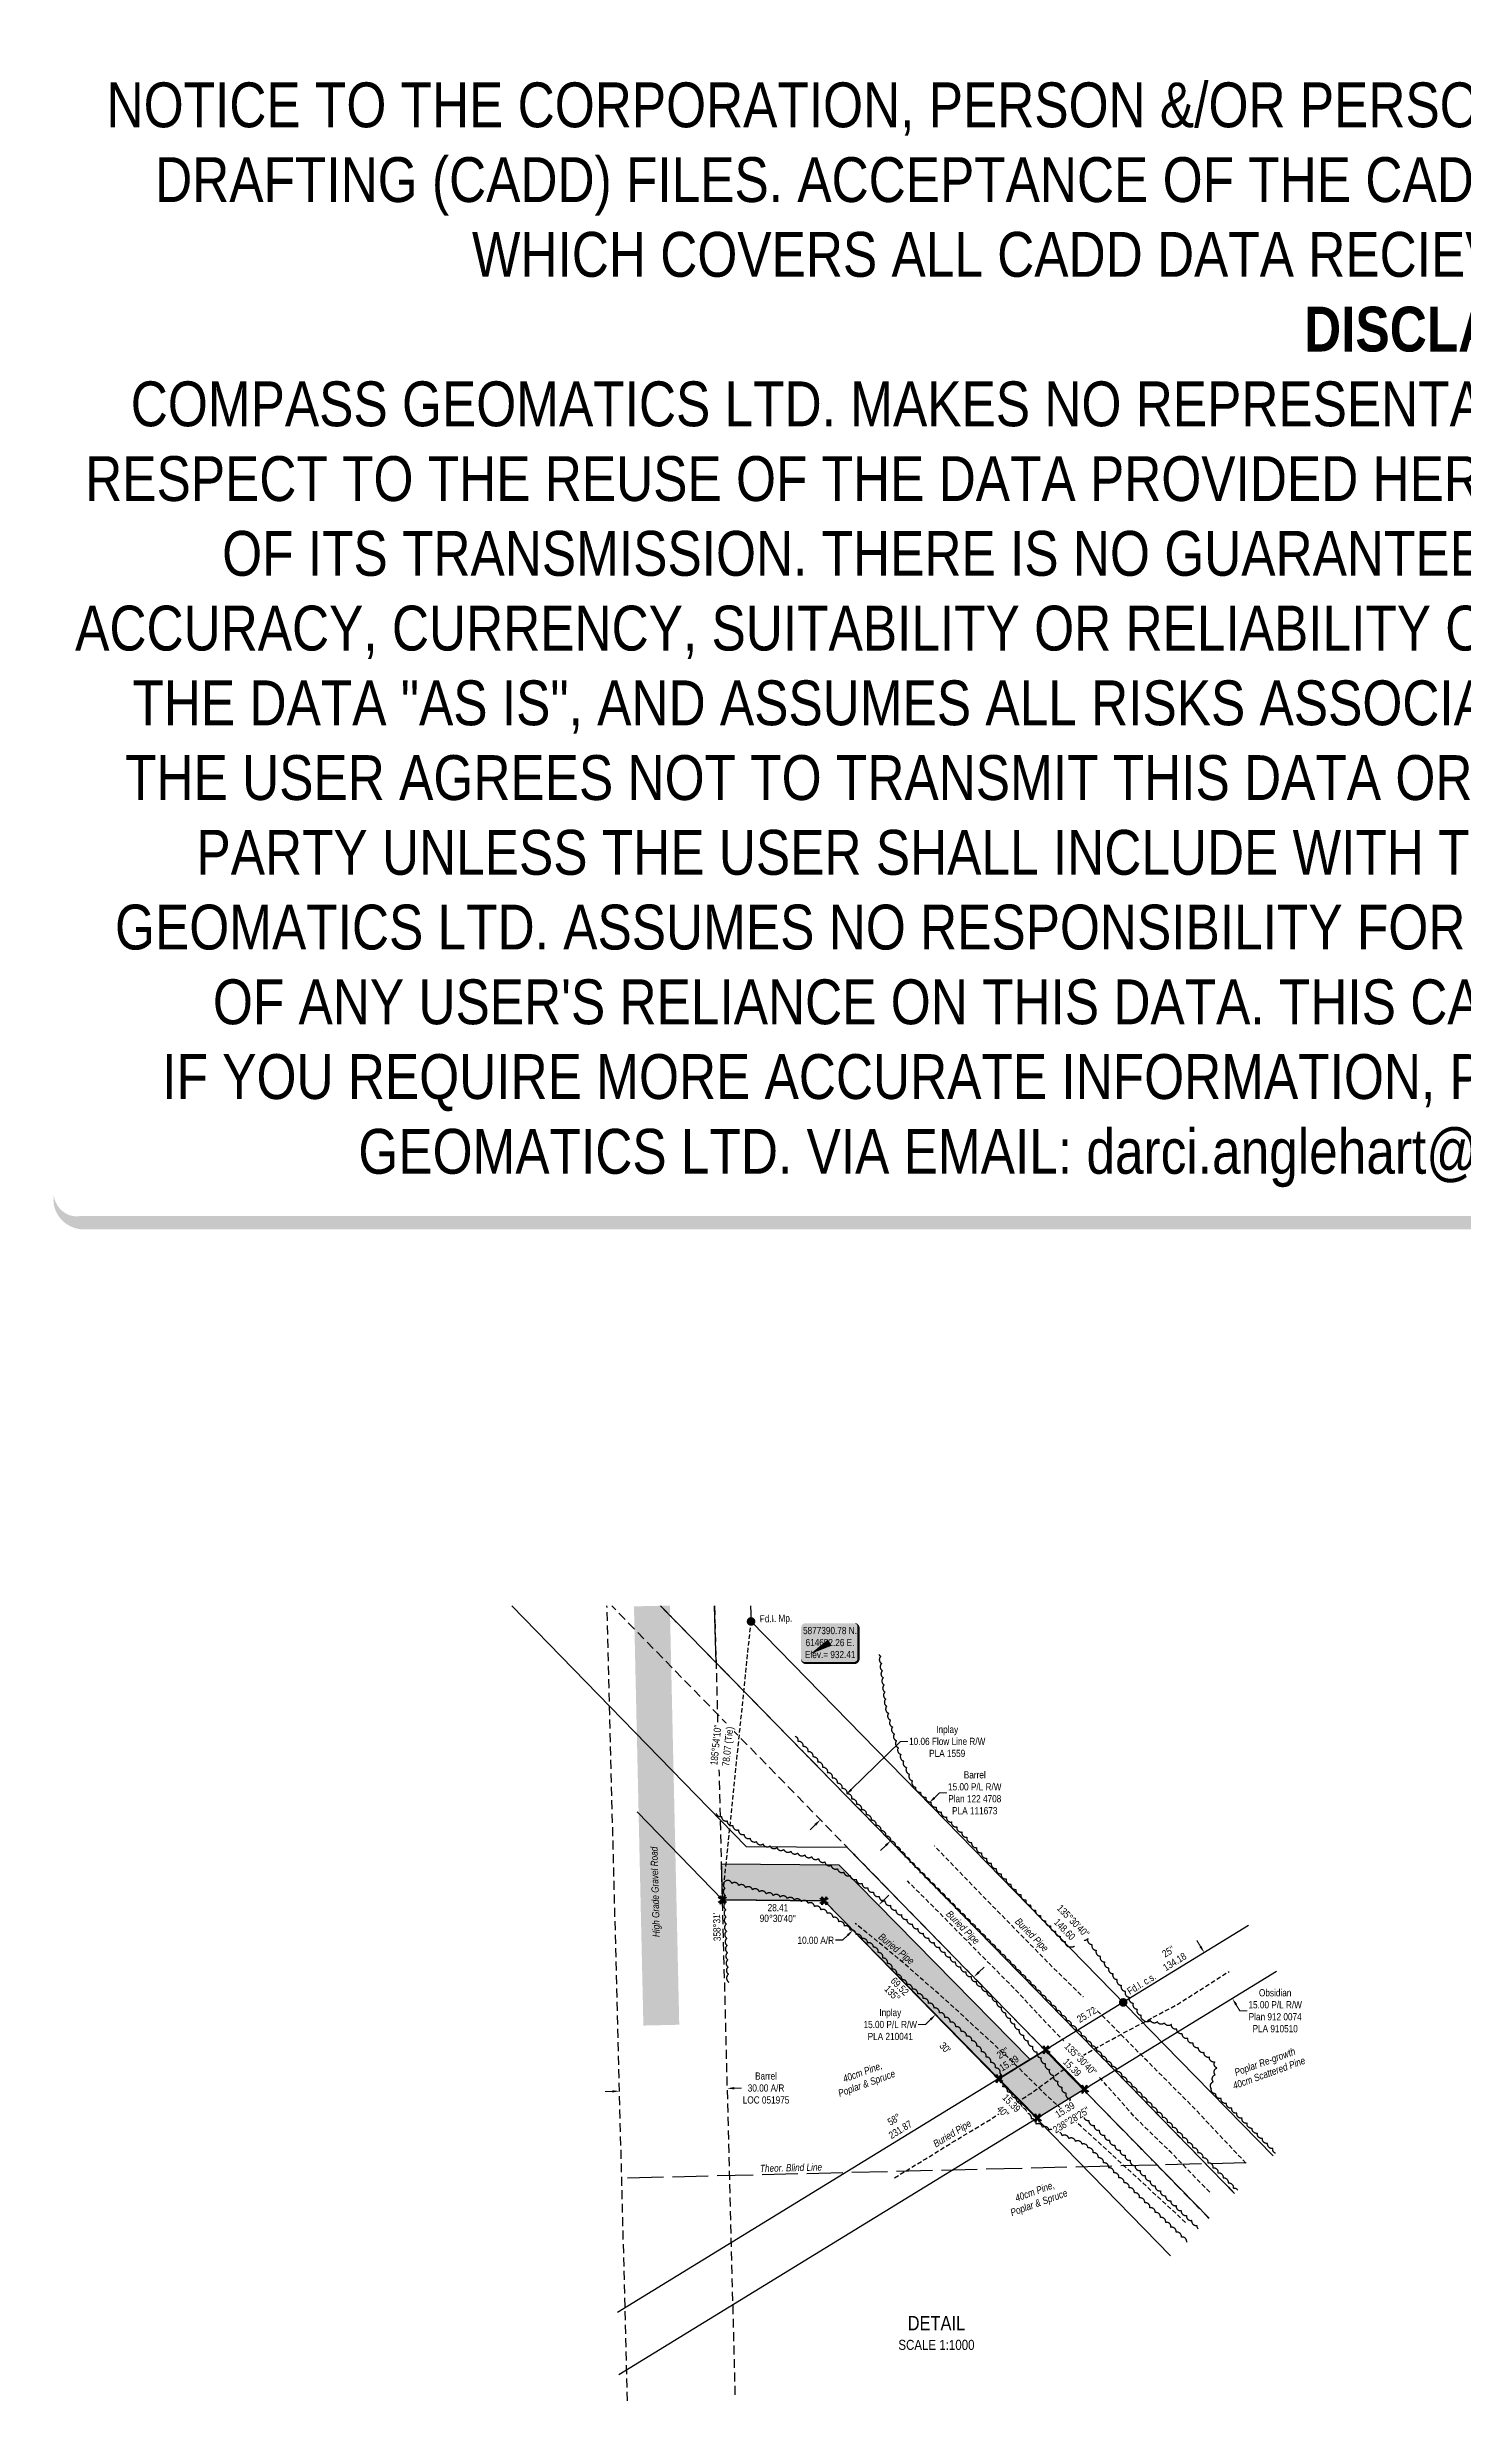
# Model space of a CAD drawing. Extents: x 611907 to 615855, y 5876327 to 5880015.
# Drawn here: x 611907 to 613881, y 5876734 to 5880015 of the extents above; entities that cross this region are included whole.
import ezdxf
from ezdxf.enums import TextEntityAlignment as Align

# ---------------------------------------------------------------- set-up
doc = ezdxf.new("R2010")
doc.units = 0
doc.header["$LTSCALE"] = 5
doc.header["$PDSIZE"] = 0.5
for name, pattern in [('0', [1, 1, 0]), ('foc-ACCESSROAD', [3.75, 2.5, -1.25]), ('foc-FLOWLINE', [3.75, 2.5, -1.25]), ('foc-TIELINE', [1.875, 1.25, -0.625]), ('foc-UNSURVEYED', [12.5, 10, -2.5]), ('UG_PIPE', [1.875, 1.25, -0.625])]:
    doc.linetypes.add(name, pattern=pattern)
doc.layers.get('Defpoints').update_dxf_attribs({"color": 9})
for name, color, linetype in [('AS-PIPE-UG', 44, 'UG_PIPE'), ('AS-PIPE-UG-T', 44, 'Continuous'), ('AS-ROADS', 254, 'Continuous'), ('C-AR', 13, 'foc-ACCESSROAD'), ('C-FLOWLINE', 13, 'foc-FLOWLINE'), ('C-RW', 13, 'Continuous'), ('DETAIL-T', 7, 'Continuous'), ('F-AR', 190, 'foc-ACCESSROAD'), ('F-RW', 190, 'Continuous'), ('L-BD', 7, 'Continuous'), ('L-MON', 1, 'Continuous'), ('L-ROAD-T', 7, 'Continuous'), ('L-TIE', 7, 'foc-TIELINE'), ('L-TIE-T', 7, 'Continuous'), ('L-USEC', 7, 'foc-UNSURVEYED'), ('P-PROPOSED', 10, 'Continuous'), ('P-PROPOSED-H', 21, 'Continuous'), ('P-TXT', 4, 'Continuous'), ('T-BUSH', 110, '0'), ('T-BUSH-T', 110, 'Continuous')]:
    doc.layers.add(name, color=color, linetype=linetype)
for name, color, linetype, lineweight in [('C-FLOWLINE-T', 13, 'Continuous', 9), ('C-RW-T', 13, 'Continuous', 9), ('F-AR-T', 190, 'Continuous', 9), ('F-RW-T', 190, 'Continuous', 9), ('T-TEXT', 48, 'Continuous', 18)]:
    doc.layers.add(name, color=color, linetype=linetype, lineweight=lineweight)
doc.layers.add('DISCLAIMER', color=7, linetype='Continuous', plot=False)
doc.styles.add('80', font='ARIALN.TTF', dxfattribs={"height": 10})
doc.styles.add('80CG', font='ARIALN.TTF', dxfattribs={"height": 10})
doc.styles.add('80L', font='ARIALN.TTF', dxfattribs={"height": 10})
doc.styles.add('80LS', font='ARIALNI.TTF', dxfattribs={"height": 10})
doc.dimstyles.new('Compass 5 000', dxfattribs={"dimscale": 5, "dimtxt": 9, "dimasz": 2, "dimexe": 0.2, "dimexo": 0.0625, "dimgap": 0.5, "dimtad": 0, "dimtih": 1, "dimtoh": 1, "dimzin": 0, "dimdsep": 46, "dimtxsty": '80CG', "dimcen": 0.1, "dimse1": 1, "dimse2": 1, "dimclrd": 256, "dimclrt": 256, "dimaunit": 1, "dimadec": 4, "dimazin": 0, "dimtfac": 0.06, "dimtofl": 0, "dimtmove": 0, "dimatfit": 1, "dimfxl": 0.2, "dimtolj": 1, "dimtzin": 0, "dimlwd": -1, "dimarcsym": 0})

# ---------------------------------------------------------------- blocks, each defined once
blk = doc.blocks.new('TEMP')
h = blk.add_hatch(color=255)
h.dxf.hatch_style = 1
h.paths.add_polyline_path([(0, 0.25), (-0.67, 1.15), (-0.67, 0.67), (-1.15, 0.67), (-0.25, 0), (-1.15, -0.67), (-0.67, -0.67), (-0.67, -1.15), (0, -0.25), (0.67, -1.15), (0.67, -0.67), (1.15, -0.67), (0.25, 0), (1.15, 0.67), (0.67, 0.67), (0.67, 1.15)])
h.paths.add_polyline_path([(0.57, 0.85), (0.57, 0.57), (0.85, 0.57), (0.08, 0), (0.85, -0.57), (0.57, -0.57), (0.57, -0.85), (0, -0.08), (-0.57, -0.85), (-0.57, -0.57), (-0.85, -0.57), (-0.08, 0), (-0.85, 0.57), (-0.57, 0.57), (-0.57, 0.85), (0, 0.08)], flags=16)
h = blk.add_hatch(color=1)
h.dxf.hatch_style = 1
h.paths.add_polyline_path([(0, 0.08), (-0.57, 0.85), (-0.57, 0.57), (-0.85, 0.57), (-0.08, 0), (-0.85, -0.57), (-0.57, -0.57), (-0.57, -0.85), (0, -0.08), (0.57, -0.85), (0.57, -0.57), (0.85, -0.57), (0.08, 0), (0.85, 0.57), (0.57, 0.57), (0.57, 0.85)])
at = {"color": 1}
for p, q in [((-0.08, 0), (0.08, 0)), ((0, 0.08), (0, -0.08))]:
    blk.add_line(p, q, dxfattribs=at)
at = {"color": 255, "flags": 128}
blk.add_lwpolyline([(-0.25, 0), (-1.15, 0.67), (-0.67, 0.67), (-0.67, 1.15), (0, 0.25), (0.67, 1.15), (0.67, 0.67), (1.15, 0.67), (0.25, 0), (1.15, -0.67), (0.67, -0.67), (0.67, -1.15), (0, -0.25), (-0.67, -1.15), (-0.67, -0.67), (-1.15, -0.67)], close=True, dxfattribs=at)
at = {"color": 1, "flags": 128}
blk.add_lwpolyline([(-0.08, 0), (-0.85, 0.57), (-0.57, 0.57), (-0.57, 0.85), (0, 0.08), (0.57, 0.85), (0.57, 0.57), (0.85, 0.57), (0.08, 0), (0.85, -0.57), (0.57, -0.57), (0.57, -0.85), (0, -0.08), (-0.57, -0.85), (-0.57, -0.57), (-0.85, -0.57)], close=True, dxfattribs=at)
blk = doc.blocks.new('*D439')
at = {"layer": 'C-FLOWLINE-T', "transparency": 16777216}
for p, q in [((613027.3, 5877586.4), (613096, 5877653.6)), ((613096, 5877653.6), (613106, 5877653.6)), ((612977.2, 5877537.5), (612970.1, 5877530.5))]:
    blk.add_line(p, q, dxfattribs=at)
for points in [[(613026.1, 5877587.6), (613028.5, 5877585.2), (613020.1, 5877579.4)], [(612976.1, 5877538.7), (612978.4, 5877536.3), (612984.4, 5877544.5)]]:
    blk.add_solid(points, dxfattribs=at)
at = {"layer": 'Defpoints', "color": 0, "transparency": 16777216}
for p in [(613020.1, 5877579.4), (613195.8, 5877399.7), (613160, 5877364.8)]:
    blk.add_point(p, dxfattribs=at)
at = {"layer": 'C-FLOWLINE-T', "transparency": 16777216, "insert": (613161, 5877653.6), "char_height": 10, "attachment_point": 5, "style": '80CG'}
blk.add_mtext('\\A1;Inplay\\P10.06 Flow Line R/W\\PPLA 1559', dxfattribs=at)
blk = doc.blocks.new('*D440')
at = {"layer": 'C-RW-T', "transparency": 16777216}
for p, q in [((613205.2, 5877332.1), (613212.3, 5877339.1)), ((613130.7, 5877259), (613120.7, 5877259)), ((613137.9, 5877266), (613130.7, 5877259))]:
    blk.add_line(p, q, dxfattribs=at)
for points in [[(613204, 5877333.3), (613206.4, 5877330.9), (613198.1, 5877325.1)], [(613136.7, 5877267.2), (613139, 5877264.8), (613145, 5877273)]]:
    blk.add_solid(points, dxfattribs=at)
at = {"layer": 'Defpoints', "color": 0, "transparency": 16777216}
for p in [(613188.3, 5877335.1), (613135.2, 5877283), (613145, 5877273)]:
    blk.add_point(p, dxfattribs=at)
at = {"layer": 'C-RW-T', "transparency": 16777216, "insert": (613081.7, 5877259), "char_height": 10, "attachment_point": 5, "style": '80CG'}
blk.add_mtext('\\A1;Inplay\\P15.00 P/L R/W\\PPLA 210041', dxfattribs=at)
blk = doc.blocks.new('*D441')
at = {"layer": 'Defpoints', "color": 0, "transparency": 16777216}
for p in [(613136, 5877568), (613217, 5877485.5), (613163.5, 5877433)]:
    blk.add_point(p, dxfattribs=at)
at = {"layer": 'F-RW-T', "transparency": 16777216}
for p, q in [((613143.1, 5877575), (613150.3, 5877582)), ((613150.3, 5877582), (613160.3, 5877582)), ((613075.4, 5877508.5), (613068.2, 5877501.5))]:
    blk.add_line(p, q, dxfattribs=at)
for points in [[(613142, 5877576.2), (613144.3, 5877573.8), (613136, 5877568)], [(613074.2, 5877509.7), (613076.5, 5877507.3), (613082.5, 5877515.5)]]:
    blk.add_solid(points, dxfattribs=at)
at = {"layer": 'F-RW-T', "transparency": 16777216, "insert": (613199.4, 5877582), "char_height": 10, "attachment_point": 5, "style": '80CG'}
blk.add_mtext('\\A1;Barrel\\P15.00 P/L R/W^JPlan 122 4708\\PPLA 111673', dxfattribs=at)
blk = doc.blocks.new('*D442')
at = {"layer": 'Defpoints', "color": 0, "transparency": 16777216}
for p in [(613547, 5877376.2), (613558.4, 5877295.2), (613586.2, 5877312.3)]:
    blk.add_point(p, dxfattribs=at)
at = {"layer": 'F-RW-T', "transparency": 16777216}
for p, q in [((613514, 5877367.6), (613508.8, 5877376.2)), ((613563.7, 5877286.7), (613568.9, 5877278.2)), ((613568.9, 5877278.2), (613578.9, 5877278.2))]:
    blk.add_line(p, q, dxfattribs=at)
for points in [[(613515.4, 5877368.5), (613512.6, 5877366.8), (613519.2, 5877359.1)], [(613565.1, 5877287.6), (613562.2, 5877285.8), (613558.4, 5877295.2)]]:
    blk.add_solid(points, dxfattribs=at)
at = {"layer": 'F-RW-T', "transparency": 16777216, "insert": (613618, 5877278.2), "char_height": 10, "attachment_point": 5, "style": '80CG'}
blk.add_mtext('\\A1;Obsidian\\P15.00 P/L R/W^JPlan 912 0074\\PPLA 910510', dxfattribs=at)
blk = doc.blocks.new('*U459')
h = blk.add_hatch(color=254)
edge = h.paths.add_edge_path()
edge.add_line((-34, -28.5), (34, -28.5))
edge.add_arc((34, -22.5), 6, 270, 360)
edge.add_line((40, -22.5), (40, 21))
edge.add_arc((34, 21), 6, 0, 90)
edge.add_line((34, 27), (-34, 27))
edge.add_arc((-34, 21), 6, 90, 180)
edge.add_line((-40, 21), (-40, -22.5))
edge.add_arc((-34, -22.5), 6, 180, 270)
at = {"color": 1, "flags": 128}
blk.add_lwpolyline([(-34, -28.5, 3, 3, 0), (34, -28.5, 3, 3, 0.414214), (40, -22.5, 3, 3, 0), (40, 21, 3, 0, 0.414214), (34, 27, 0, 0, 0), (-34, 27, 0, 0, 0.414214), (-40, 21, 0, 0, 0), (-40, -22.5, 0, 3, 0.414214)], format="xyseb", close=True, dxfattribs=at)
blk.add_lwpolyline([(-27.7, -16.2, 0, 10, 0), (0, 0, 5, 5, 0)], format="xyseb", dxfattribs=at)
at = {"color": 1, "style": '80'}
blk.add_attdef('ENTER_TEXT_001', (-36, -5), '', height=10, dxfattribs=at)
blk = doc.blocks.new('*D491')
at = {"layer": 'Defpoints', "color": 0, "transparency": 16777216}
for p in [(613069.9, 5877420.8), (613029.5, 5877390.4), (613034, 5877385.8)]:
    blk.add_point(p, dxfattribs=at)
at = {"layer": 'P-TXT', "transparency": 16777216}
for p, q in [((613072.6, 5877432.4), (613079.7, 5877439.4)), ((613022.4, 5877383.4), (613015.2, 5877376.4)), ((613015.2, 5877376.4), (613005.2, 5877376.4))]:
    blk.add_line(p, q, dxfattribs=at)
for points in [[(613071.4, 5877433.6), (613073.7, 5877431.3), (613065.4, 5877425.5)], [(613021.2, 5877384.6), (613023.5, 5877382.2), (613029.5, 5877390.4)]]:
    blk.add_solid(points, dxfattribs=at)
at = {"layer": 'P-TXT', "transparency": 16777216, "insert": (612977.9, 5877376.4), "char_height": 10, "attachment_point": 5, "style": '80CG'}
blk.add_mtext('\\A1;10.00 A/R', dxfattribs=at)
blk = doc.blocks.new('*D493')
at = {"layer": 'Defpoints', "color": 0, "transparency": 16777216}
for p in [(612704.5, 5877162.8), (612854.3, 5877170), (612854.4, 5877166.7)]:
    blk.add_point(p, dxfattribs=at)
at = {"layer": 'F-AR-T', "transparency": 16777216}
for p, q in [((612694.4, 5877165.8), (612684.4, 5877165.6)), ((612864.3, 5877170.2), (612874.3, 5877170.5))]:
    blk.add_line(p, q, dxfattribs=at)
for points in [[(612694.4, 5877167.5), (612694.4, 5877164.2), (612704.4, 5877166.1)], [(612864.2, 5877171.9), (612864.3, 5877168.5), (612854.3, 5877170)]]:
    blk.add_solid(points, dxfattribs=at)
at = {"layer": 'F-AR-T', "transparency": 16777216, "insert": (612908.6, 5877170.5), "char_height": 10, "attachment_point": 5, "style": '80CG'}
blk.add_mtext('\\A1;Barrel\\P30.00 A/R\\PLOC 051975', dxfattribs=at)
blk = doc.blocks.new('fdia')
at = {"color": 255, "const_width": 1}
blk.add_lwpolyline([(-0.5, 0, 1), (0.5, 0, 1)], format="xyb", close=True, dxfattribs=at)
blk = doc.blocks.new('Fdiaa')
blk.add_blockref('fdia', (0, 0))
blk = doc.blocks.new('fdib')
at = {"color": 1, "const_width": 1.6}
blk.add_lwpolyline([(-0.4, 0, 1), (0.4, 0, 1)], format="xyb", close=True, dxfattribs=at)
at = {"color": 1}
blk.add_circle((0, 0), 0.8, dxfattribs=at)
blk = doc.blocks.new('Fdibb')
blk.add_blockref('fdib', (0, 0))
blk = doc.blocks.new('fdicc')
for name in ['Fdibb', 'Fdiaa']:
    blk.add_blockref(name, (0, 0))
blk = doc.blocks.new('FDI')
blk.add_blockref('fdicc', (0, 0))
blk = doc.blocks.new('Disclaimer_Legal')
at = {"layer": 'DISCLAIMER', "color": 254, "flags": 128}
blk.add_lwpolyline([(-3612.9, -1104.6, 37.5, 37.5, 0), (4096.1, -1104.6, 37.5, 37.5, 0.414214), (4171.1, -1029.6, 37.5, 37.5, 0), (4171.1, 2078.7, 37.5, 0, 0.414214), (4096.1, 2153.7, 0, 0, 0), (-3612.9, 2153.7, 0, 0, 0.414214), (-3687.9, 2078.7, 0, 0, 0), (-3687.9, -1029.6, 0, 37.5, 0.414214)], format="xyseb", close=True, dxfattribs=at)
at = {"layer": 'DISCLAIMER', "color": 254, "insert": (241.6, 533.9), "char_height": 125, "width": 7717.568, "attachment_point": 5, "style": '80'}
blk.add_mtext('NOTICE TO THE CORPORATION, PERSON &/OR PERSONS REGARDING THIS COMPUTER AIDED DESIGN AND DRAFTING (CADD) FILES. ACCEPTANCE OF THE CADD DATA IS BASED ON THE FOLLOWING DISCLAIMER WHICH COVERS ALL CADD DATA RECIEVED FROM COMPASS GEOMATICS LTD.\\P{\\fArial Narrow|b1|i0|c0|p34;DISCLAIMER}\\PCOMPASS GEOMATICS LTD. MAKES NO REPRESENTATION OR WARRANTIES, EXPRESS OR IMPLIED, WITH RESPECT TO THE REUSE OF THE DATA PROVIDED HEREWITH, REGARDLESS OF ITS FORMAT OR THE MEANS OF ITS TRANSMISSION. THERE IS NO GUARANTEE OR REPRESENTATION TO THE USER AS TO THE ACCURACY, CURRENCY, SUITABILITY OR RELIABILITY OF THIS DATA FOR ANY PURPOSE. THE USER ACCEPTS THE DATA "AS IS", AND ASSUMES ALL RISKS ASSOCIATED WITH ITS USE. BY ACCEPTANCE OF THIS DATA, THE USER AGREES NOT TO TRANSMIT THIS DATA OR PROVIDE ACCESS OR ANY PART OF IT TO ANOTHER PARTY UNLESS THE USER SHALL INCLUDE WITH THE DATA A COPY OF THIS DISCLAIMER. COMPASS GEOMATICS LTD. ASSUMES NO RESPONSIBILITY FOR ACTUAL OR CONSEQUENTIAL DAMAGE AS A RESULT OF ANY USER\'S RELIANCE ON THIS DATA. THIS CADD FILE IS FOR ILLUSTRATION PURPOSES ONLY.\\PIF YOU REQUIRE MORE ACCURATE INFORMATION, PLEASE CONTACT DARCI ANGLEHART AT COMPASS GEOMATICS LTD. VIA EMAIL: darci.anglehart@compassgeomatics.ca OR CELL: 506-961-7292', dxfattribs=at)

msp = doc.modelspace()

# ---------------------------------------------------------------- hatches: boundary and pattern name
at = {"layer": 'P-PROPOSED-H'}
h = msp.add_hatch(color=256, dxfattribs=at)
h.dxf.hatch_style = 1
h.paths.add_polyline_path([(613232.93, 5877183.497), (613276.646, 5877210.314), (613010.638, 5877481.229), (612846.221, 5877482.73), (612847.511, 5877432.737), (612989.479, 5877431.439)])
h = msp.add_hatch(color=256, dxfattribs=at)
h.dxf.hatch_style = 1
h.paths.add_polyline_path([(613232.93, 5877183.497), (613298.503, 5877223.722), (613352.4, 5877168.831), (613286.827, 5877128.606)])

# ---------------------------------------------------------------- linework, layer by layer
at = {"layer": 'AS-PIPE-UG', "flags": 128}
for points in [[(613577.275, 5877065.77), (613500.749, 5877146.989), (613439.499, 5877208.294), (613383.339, 5877265.229), (613308.934, 5877337.994), (613211.949, 5877436.699), (613143.207, 5877508.04)], [(613526.769, 5877025.319), (613472.414, 5877081.094), (613421.929, 5877130.334), (613376.409, 5877181.874), (613335.299, 5877223.894), (613293.959, 5877266.724), (613256.554, 5877307.109), (613209.629, 5877354.304), (613150.464, 5877414.354), (613105.699, 5877459.129)], [(613493.15, 5876983.169), (613417.989, 5877052.614), (613346.594, 5877117.834), (613298.564, 5877161.004), (613245.744, 5877213.149), (613164.739, 5877287.949), (613098.659, 5877346.159), (613085.354, 5877357.274), (613049.144, 5877387.004), (613032.985, 5877399.816)], [(613249.713, 5877145.496), (613277.534, 5877162.939), (613350.854, 5877216.474), (613397.759, 5877242.449), (613482.409, 5877287.469), (613553.659, 5877332.994)], [(613087.644, 5877045.514), (613130.329, 5877071.504), (613171.459, 5877096.744), (613223.249, 5877128.029), (613233.394, 5877134.833)]]:
    msp.add_lwpolyline(points, dxfattribs=at)
at = {"layer": 'AS-ROADS', "const_width": 49.981, "flags": 128}
msp.add_lwpolyline([(612749.547, 5877842.445), (612762.679, 5877258.164)], dxfattribs=at)
at = {"layer": 'C-FLOWLINE'}
for points in [[(613525.714, 5876988.833), (613445.503, 5877071.135), (613354.817, 5877164.215), (613301.158, 5877219.273), (612693.852, 5877842.445)], [(612761.691, 5877842.445), (613344.931, 5877245.66), (613398.617, 5877190.674), (613513.428, 5877072.817), (613561.412, 5877023.692)]]:
    msp.add_lwpolyline(points, dxfattribs=at)
at = {"layer": 'C-RW'}
for points in [[(612554.274, 5877842.445), (612845.717, 5877543.392), (612880.789, 5877507.406), (613021.217, 5877506.124), (613301.172, 5877219.309), (613354.834, 5877164.258), (613445.719, 5877071.136), (613525.832, 5876988.948)], [(613472.173, 5876936.55), (613343.424, 5877068.605), (613289.34, 5877124.113), (613235.664, 5877179.167), (612989.479, 5877431.439), (612847.854, 5877432.732), (612729.118, 5877555.351)]]:
    msp.add_lwpolyline(points, dxfattribs=at)
at = {"layer": 'F-AR', "flags": 128}
for points in [[(612715.537, 5876734.389), (612686.946, 5877842.445)], [(612836.939, 5877842.445), (612865.43, 5876738.257)]]:
    msp.add_lwpolyline(points, dxfattribs=at)
at = {"layer": 'F-RW'}
for p, q in [((613580.851, 5877396.923), (612701.832, 5876857.704)), ((613620.053, 5877333.018), (612703.458, 5876770.748))]:
    msp.add_line(p, q, dxfattribs=at)
for points in [[(613561.411, 5877023.692), (613513.429, 5877072.814), (613398.592, 5877190.606), (613344.905, 5877245.584), (612761.707, 5877842.445)], [(612887.662, 5877820.917), (613410.038, 5877285.933), (613463.759, 5877230.92), (613614.989, 5877076.01)]]:
    msp.add_lwpolyline(points, dxfattribs=at)
at = {"layer": 'L-TIE', "flags": 128}
msp.add_lwpolyline([(612847.854, 5877432.732), (612887.674, 5877820.849)], dxfattribs=at)
at = {"layer": 'L-USEC'}
msp.add_line((613577.782, 5877066.268), (612707.53, 5877044.71), dxfattribs=at)
at = {"layer": 'P-PROPOSED', "flags": 128}
for points in [[(613232.93, 5877183.497), (613276.646, 5877210.314), (613010.638, 5877481.229), (612846.221, 5877482.73), (612847.511, 5877432.737), (612989.479, 5877431.439)], [(613232.93, 5877183.497), (613298.503, 5877223.722), (613352.4, 5877168.831), (613286.827, 5877128.606), (613232.93, 5877183.497)]]:
    msp.add_lwpolyline(points, close=True, dxfattribs=at)
at = {"layer": 'T-BUSH', "flags": 128}
for points in [[(613065.925, 5877774.753, 0.15287483), (613068.471, 5877772.144, 0.52056705), (613069.635, 5877762.216, 0.52056705), (613070.799, 5877752.287, 0.52056705), (613071.963, 5877742.359, 0.52056705), (613073.127, 5877732.431, 0.52056705), (613074.291, 5877722.503, 0.52056705), (613075.455, 5877712.575, 0.52056705), (613076.619, 5877702.647, 0.52056705), (613079.308, 5877693.023, 0.52056705), (613082.051, 5877683.411, 0.52056705), (613084.794, 5877673.798, 0.52056705), (613087.537, 5877664.186, 0.52056705), (613090.28, 5877654.573, 0.52056705), (613093.022, 5877644.961, 0.52056705), (613096.442, 5877635.592, 0.52056705), (613100.454, 5877626.436, 0.52056705), (613104.466, 5877617.28, 0.52056705), (613108.478, 5877608.124, 0.52056705), (613112.489, 5877598.969, 0.52056705), (613116.769, 5877589.999, 0.52056705), (613123.961, 5877583.056, 0.52056705), (613131.152, 5877576.113, 0.52056705), (613138.343, 5877569.17, 0.52056705), (613145.535, 5877562.227, 0.52056705), (613152.726, 5877555.284, 0.52056705), (613159.918, 5877548.341, 0.52056705), (613167.109, 5877541.397, 0.52056705), (613174.301, 5877534.454, 0.52056705), (613181.426, 5877527.446, 0.52056705), (613188.278, 5877520.167, 0.52056705), (613195.13, 5877512.889, 0.52056705), (613201.982, 5877505.611, 0.52056705), (613208.834, 5877498.333, 0.52056705), (613215.686, 5877491.055, 0.52056705), (613222.538, 5877483.777, 0.52056705), (613229.391, 5877476.498, 0.52056705), (613236.243, 5877469.22, 0.52056705), (613243.095, 5877461.942, 0.52056705), (613249.947, 5877454.664, 0.52056705), (613256.799, 5877447.386, 0.52056705), (613263.651, 5877440.108, 0.52056705), (613270.503, 5877432.829, 0.52056705), (613277.356, 5877425.551, 0.52056705), (613284.232, 5877418.296, 0.52056705), (613291.11, 5877411.042, 0.52056705), (613297.987, 5877403.788, 0.52056705), (613304.865, 5877396.534, 0.52056705), (613311.742, 5877389.279, 0.52056705), (613318.62, 5877382.025, 0.52056705), (613325.497, 5877374.771, 0.52056705), (613332.375, 5877367.517, 0.52056705), (613340.588, 5877373.112, 0.52056705), (613348.811, 5877378.796, 0.52056705), (613356.944, 5877378.814, 0.52056705), (613362.763, 5877370.687, 0.52056705), (613368.583, 5877362.559, 0.52056705), (613374.403, 5877354.432, 0.52056705), (613380.222, 5877346.305, 0.52056705), (613386.042, 5877338.177, 0.52056705), (613391.862, 5877330.05, 0.52056705), (613397.681, 5877321.922, 0.52056705), (613403.501, 5877313.795, 0.52056705), (613409.243, 5877305.614, 0.52056705), (613414.713, 5877297.247, 0.52056705), (613420.183, 5877288.881, 0.52056705), (613425.653, 5877280.514, 0.52056705), (613431.123, 5877272.147, 0.43732375), (613434.365, 5877265.326)], [(612949.336, 5877660.912, -0.35264732), (612952.891, 5877654.133, -0.52056705), (612959.814, 5877646.921, -0.52056705), (612966.736, 5877639.71, -0.52056705), (612973.643, 5877632.485, -0.52056705), (612980.409, 5877625.126, -0.52056705), (612987.174, 5877617.767, -0.52056705), (612993.939, 5877610.408, -0.52056705), (613000.705, 5877603.049, -0.52056705), (613007.47, 5877595.69, -0.52056705), (613014.235, 5877588.331, -0.52056705), (613021, 5877580.972, -0.52056705), (613027.766, 5877573.613, -0.52056705), (613034.531, 5877566.254, -0.52056705), (613041.296, 5877558.895, -0.52056705), (613048.062, 5877551.536, -0.52056705), (613054.827, 5877544.177, -0.52056705), (613061.592, 5877536.818, -0.52056705), (613068.358, 5877529.459, -0.52056705), (613075.123, 5877522.1, -0.52056705), (613081.888, 5877514.741, -0.52056705), (613088.653, 5877507.382, -0.52056705), (613095.419, 5877500.023, -0.52056705), (613102.184, 5877492.664, -0.52056705), (613108.949, 5877485.305, -0.52056705), (613115.942, 5877478.163, -0.52056705), (613122.967, 5877471.051, -0.52056705), (613129.992, 5877463.94, -0.52056705), (613137.016, 5877456.828, -0.52056705), (613144.041, 5877449.716, -0.52056705), (613151.065, 5877442.604, -0.52056705), (613158.09, 5877435.492, -0.52056705), (613165.115, 5877428.381, -0.52056705), (613172.139, 5877421.269, -0.52056705), (613179.164, 5877414.157, -0.52056705), (613186.189, 5877407.045, -0.52056705), (613193.213, 5877399.933, -0.52056705), (613200.238, 5877392.821, -0.52056705), (613207.263, 5877385.71, -0.52056705), (613214.287, 5877378.598, -0.52056705), (613221.312, 5877371.486, -0.52056705), (613228.337, 5877364.374, -0.52056705), (613235.361, 5877357.262, -0.52056705), (613242.386, 5877350.151, -0.52056705), (613249.41, 5877343.039, -0.52056705), (613256.435, 5877335.927, -0.52056705), (613263.46, 5877328.815, -0.52056705), (613270.484, 5877321.703, -0.52056705), (613277.509, 5877314.591, -0.52056705), (613284.534, 5877307.48, -0.52056705), (613291.564, 5877300.373, -0.52056705), (613298.594, 5877293.267, -0.52056705), (613305.624, 5877286.16, -0.52056705), (613312.654, 5877279.054, -0.52056705), (613319.684, 5877271.948, -0.52056705), (613326.715, 5877264.841, -0.52056705), (613333.745, 5877257.735, -0.52056705), (613340.775, 5877250.629, -0.52056705), (613347.805, 5877243.522, -0.52056705), (613354.835, 5877236.416, -0.52056705), (613361.865, 5877229.31, -0.52056705), (613368.896, 5877222.203, -0.52056705), (613375.926, 5877215.097, -0.52056705), (613382.956, 5877207.991, -0.52056705), (613389.986, 5877200.884, -0.52056705), (613397.016, 5877193.778, -0.52056705), (613404.046, 5877186.671, -0.52056705), (613411.077, 5877179.565, -0.52056705), (613418.107, 5877172.459, -0.52056705), (613425.137, 5877165.352, -0.52056705), (613432.167, 5877158.246, -0.52056705), (613439.197, 5877151.14, -0.52056705), (613446.24, 5877144.046, -0.52056705), (613453.317, 5877136.986, -0.52056705), (613460.394, 5877129.926, -0.52056705), (613467.471, 5877122.866, -0.52056705), (613474.548, 5877115.806, -0.52056705), (613481.624, 5877108.747, -0.52056705), (613488.701, 5877101.687, -0.52056705), (613495.778, 5877094.627, -0.52056705), (613502.855, 5877087.567, -0.52056705), (613509.932, 5877080.507, -0.52056705), (613517.009, 5877073.447, -0.52056705), (613524.086, 5877066.387, -0.52056705), (613531.162, 5877059.328, -0.52056705), (613538.239, 5877052.268, -0.52056705), (613545.316, 5877045.208, -0.52056705), (613552.393, 5877038.148, -0.52056705), (613559.47, 5877031.088, -0.32010353), (613565.87, 5877028.045, -0.32010353)], [(612839.113, 5877553.286, 0.41327983), (612846.668, 5877549.147, 0.52056705), (612854.458, 5877542.883, 0.52056705), (612862.248, 5877536.618, 0.52056705), (612870.037, 5877530.354, 0.52056705), (612877.827, 5877524.089, 0.52056705), (612886.233, 5877518.757, 0.52056705), (612895.045, 5877514.036, 0.52056705), (612904.387, 5877510.669, 0.52056705), (612914.058, 5877508.14, 0.52056705), (612923.729, 5877505.612, 0.52056705), (612933.4, 5877503.083, 0.52056705), (612943.071, 5877500.554, 0.52056705), (612952.742, 5877498.026, 0.52056705), (612962.413, 5877495.497, 0.52056705), (612972.084, 5877492.969, 0.52056705), (612981.743, 5877490.401, 0.52056705), (612990.555, 5877485.682, 0.52056705), (612999.364, 5877480.957, 0.52056705), (613008.172, 5877476.231, 0.52056705), (613016.981, 5877471.505, 0.52056705), (613025.789, 5877466.779, 0.52056705), (613034.333, 5877461.636, 0.52056705), (613042.329, 5877455.638, 0.52056705), (613050.325, 5877449.639, 0.52056705), (613058.322, 5877443.641, 0.52056705), (613066.318, 5877437.642, 0.52056705), (613074.314, 5877431.644, 0.52056705), (613081.943, 5877425.185, 0.52056705), (613089.548, 5877418.698, 0.52056705), (613097.153, 5877412.21, 0.52056705), (613104.758, 5877405.723, 0.52056705), (613112.362, 5877399.235, 0.52056705), (613119.967, 5877392.747, 0.52056705), (613127.572, 5877386.26, 0.52056705), (613135.177, 5877379.772, 0.52056705), (613142.782, 5877373.285, 0.52056705), (613150.387, 5877366.797, 0.52056705), (613157.719, 5877360.003, 0.52056705), (613165.022, 5877353.178, 0.52056705), (613172.326, 5877346.353, 0.52056705), (613179.629, 5877339.528, 0.52056705), (613186.933, 5877332.703, 0.52056705), (613194.237, 5877325.878, 0.52056705), (613201.54, 5877319.053, 0.52056705), (613208.844, 5877312.228, 0.52056705), (613216.148, 5877305.403, 0.52056705), (613223.451, 5877298.578, 0.52056705), (613230.115, 5877291.16, 0.52056705), (613236.348, 5877283.346, 0.52056705), (613242.582, 5877275.531, 0.52056705), (613248.816, 5877267.717, 0.52056705), (613255.049, 5877259.903, 0.52056705), (613261.283, 5877252.088, 0.52056705), (613267.517, 5877244.274, 0.52056705), (613273.75, 5877236.459, 0.52056705), (613279.984, 5877228.645, 0.52056705), (613286.19, 5877220.81, 0.52056705), (613291.965, 5877212.651, 0.52056705), (613297.741, 5877204.492, 0.52056705), (613303.516, 5877196.333, 0.52056705), (613309.292, 5877188.174, 0.52056705), (613315.067, 5877180.015, 0.52056705), (613320.843, 5877171.856, 0.52056705), (613326.618, 5877163.697, 0.52056705), (613332.394, 5877155.539, 0.52056705), (613338.169, 5877147.38, 0.52056705), (613343.97, 5877139.243, 0.52056705), (613351.21, 5877132.35, 0.52056705), (613358.449, 5877125.457, 0.52056705), (613365.688, 5877118.563, 0.52056705), (613372.928, 5877111.67, 0.52056705), (613380.167, 5877104.777, 0.52056705), (613387.406, 5877097.884, 0.52056705), (613394.645, 5877090.991, 0.52056705), (613401.879, 5877084.092, 0.52056705), (613408.893, 5877076.969, 0.52056705), (613415.907, 5877069.847, 0.52056705), (613422.921, 5877062.724, 0.52056705), (613429.934, 5877055.602, 0.52056705), (613436.948, 5877048.479, 0.52056705), (613443.962, 5877041.357, 0.52056705), (613450.976, 5877034.234, 0.52056705), (613458.149, 5877027.275, 0.52056705), (613465.402, 5877020.395, 0.52056705), (613472.654, 5877013.515, 0.52056705), (613479.906, 5877006.636, 0.52056705), (613487.158, 5876999.756, 0.52056705), (613494.411, 5876992.877, 0.52056705), (613501.663, 5876985.997, 0.52056705), (613508.915, 5876979.118, 0.2587882), (613510.749, 5876974.22, 0.2587882)], [(613494.674, 5876955.9, 0.52056705), (613487.362, 5876962.716, 0.52056705), (613480.05, 5876969.531, 0.52056705), (613472.737, 5876976.347, 0.52056705), (613465.425, 5876983.163, 0.52056705), (613458.113, 5876989.979, 0.52056705), (613450.8, 5876996.794, 0.52056705), (613443.488, 5877003.61, 0.52056705), (613436.176, 5877010.426, 0.52056705), (613428.957, 5877017.34, 0.52056705), (613421.786, 5877024.304, 0.52056705), (613414.616, 5877031.269, 0.52056705), (613407.445, 5877038.234, 0.52056705), (613400.275, 5877045.198, 0.52056705), (613393.104, 5877052.163, 0.52056705), (613385.934, 5877059.128, 0.52056705), (613378.763, 5877066.092, 0.52056705), (613371.593, 5877073.057, 0.52056705), (613364.422, 5877080.022, 0.52056705), (613357.251, 5877086.986, 0.52056705), (613348.938, 5877092.235, 0.52056705), (613339.747, 5877096.164, 0.52056705), (613330.555, 5877100.092, 0.52056705), (613321.363, 5877104.021, 0.52056705), (613312.171, 5877107.95, 0.52056705), (613302.979, 5877111.878, 0.52056705), (613293.788, 5877115.807, 0.52056705), (613284.822, 5877120.086, 0.52056705), (613278.179, 5877127.556, 0.52056705), (613271.536, 5877135.025, 0.52056705), (613264.893, 5877142.494, 0.52056705), (613258.249, 5877149.964, 0.52056705), (613251.606, 5877157.433, 0.52056705), (613244.963, 5877164.903, 0.52056705), (613238.32, 5877172.372, 0.52056705), (613234.228, 5877180.859, 0.52056705), (613234.756, 5877190.841, 0.52056705), (613228.336, 5877198.442, 0.52056705), (613221.796, 5877206.002, 0.52056705), (613215.256, 5877213.562, 0.52056705), (613208.716, 5877221.122, 0.52056705), (613202.177, 5877228.682, 0.52056705), (613195.494, 5877236.1, 0.52056705), (613187.942, 5877242.648, 0.52056705), (613180.389, 5877249.197, 0.52056705), (613172.836, 5877255.745, 0.52056705), (613165.284, 5877262.293, 0.52056705), (613157.731, 5877268.842, 0.52056705), (613150.178, 5877275.39, 0.52056705), (613142.636, 5877281.95, 0.52056705), (613135.11, 5877288.53, 0.52056705), (613127.584, 5877295.109, 0.52056705), (613120.059, 5877301.688, 0.52056705), (613112.533, 5877308.267, 0.52056705), (613105.007, 5877314.846, 0.52056705), (613097.481, 5877321.426, 0.52056705), (613090.736, 5877328.776, 0.52056705), (613084.268, 5877336.397, 0.52056705), (613077.799, 5877344.018, 0.52056705), (613071.331, 5877351.639, 0.52056705), (613064.862, 5877359.26, 0.52056705), (613058.209, 5877366.684, 0.52056705), (613050.166, 5877372.62, 0.52056705), (613042.123, 5877378.555, 0.52056705), (613034.08, 5877384.491, 0.52056705), (613026.037, 5877390.426, 0.52056705), (613017.994, 5877396.362, 0.52056705), (613009.951, 5877402.298, 0.52056705), (613001.908, 5877408.233, 0.52056705), (612993.864, 5877414.169, 0.52056705), (612985.1, 5877418.945, 0.52056705), (612976.221, 5877423.537, 0.52056705), (612967.342, 5877428.129, 0.52056705), (612957.664, 5877430.489, 0.52056705), (612947.887, 5877432.569, 0.52056705), (612938.11, 5877434.65, 0.52056705), (612928.333, 5877436.73, 0.52056705), (612918.555, 5877438.811, 0.52056705), (612908.831, 5877441.098, 0.52056705), (612899.27, 5877444.014, 0.52056705), (612889.709, 5877446.931, 0.52056705), (612880.148, 5877449.847, 0.52056705), (612870.586, 5877452.764, 0.52056705), (612861.025, 5877455.68, 0.52056705), (612851.464, 5877458.597, 0.52056705), (612851.465, 5877449.06, 0.52056705), (612851.815, 5877439.07, 0.52056705), (612852.164, 5877429.08, 0.52056705), (612852.514, 5877419.09, 0.52056705), (612852.863, 5877409.1, 0.52056705), (612853.213, 5877399.11, 0.52056705), (612853.562, 5877389.12, 0.52056705), (612853.961, 5877379.132, 0.52056705), (612854.421, 5877369.146, 0.52056705), (612854.881, 5877359.161, 0.52056705), (612855.341, 5877349.175, 0.52056705), (612855.801, 5877339.19, 0.52056705), (612856.261, 5877329.204, 0.52056705), (612856.779, 5877317.957, 0.52056705)], [(613618.64, 5877079.575, -0.36793847), (613614.579, 5877086.363, -0.52056705), (613607.45, 5877093.37, -0.52056705), (613600.322, 5877100.378, -0.52056705), (613593.193, 5877107.386, -0.52056705), (613586.065, 5877114.393, -0.52056705), (613578.936, 5877121.401, -0.52056705), (613571.808, 5877128.409, -0.52056705), (613564.679, 5877135.416, -0.52056705), (613557.551, 5877142.424, -0.52056705), (613550.151, 5877149.145, -0.52056705), (613542.736, 5877155.848, -0.52056705), (613535.32, 5877162.551, -0.52056705), (613529.106, 5877169.607, -0.52056705), (613531.715, 5877179.257, -0.52056705), (613534.324, 5877188.907, -0.52056705), (613536.933, 5877198.556, -0.52056705), (613533.951, 5877206.855, -0.52056705), (613526.395, 5877213.399, -0.52056705), (613518.839, 5877219.944, -0.52056705), (613511.283, 5877226.488, -0.52056705), (613503.727, 5877233.032, -0.52056705), (613496.171, 5877239.577, -0.52056705), (613488.614, 5877246.121, -0.52056705), (613481.058, 5877252.666, -0.52056705), (613473.489, 5877259.194, -0.52056705), (613463.726, 5877261.175, -0.52056705), (613453.88, 5877262.902, -0.52056705), (613444.035, 5877264.629, -0.45754095), (613434.365, 5877265.326)]]:
    msp.add_lwpolyline(points, format="xyb", dxfattribs=at)

# ---------------------------------------------------------------- block references
at = {"layer": 'C-AR', "color": 6, "xscale": 0.5, "yscale": 0.5, "zscale": 0.5}
msp.add_blockref('Disclaimer_Legal', (613760.149, 5878929.11), dxfattribs=at)
at = {"layer": 'DETAIL-T'}
ref = msp.add_blockref('*U459', (612997.436, 5877791.411), dxfattribs=dict(at, xscale=0.99961778, yscale=0.99961778, zscale=0.99961778))
ref.add_attrib('ENTER_TEXT_001', '5877390.78 N.', (612960.131, 5877803.179), dxfattribs={"layer": '0', "color": 1, "height": 9.99618, "style": '80'})
ref.add_attrib('ENTER_TEXT_002', '614652.26 E.', (612963.653, 5877786.478), dxfattribs={"layer": '0', "color": 1, "height": 9.99618, "style": '80'})
ref.add_attrib('ENTER_TEXT_003', 'Elev.= 932.41', (612962.862, 5877769.776), dxfattribs={"layer": '0', "color": 1, "height": 9.99618, "style": '80'})
at = {"layer": 'L-MON', "color": 5, "xscale": 4.9980889, "yscale": 4.9980889, "zscale": 4.9980889}
for p in [(612847.854, 5877432.732), (612989.479, 5877431.439)]:
    msp.add_blockref('TEMP', p, dxfattribs=at)
at = {"layer": 'L-MON', "color": 6, "xscale": 5, "yscale": 5, "zscale": 5}
msp.add_blockref('FDI', (613406.247, 5877289.815), dxfattribs=at)

# ---------------------------------------------------------------- texts
at = {"layer": 'AS-PIPE-UG-T', "char_height": 9.99618, "attachment_point": 1, "style": '80L'}
for insert, rotation in [((613165.809, 5877419.176), 314.574669), ((613070.598, 5877387.302), 320.612502), ((613261.861, 5877408.791), 314.496417), ((613140.082, 5877095.953), 31.535942)]:
    msp.add_mtext_dynamic_manual_height_columns('{\\fArial Narrow|b0|i1|c0|p34;Buried Pipe}', width=60.65201, gutter_width=50, heights=[0], dxfattribs=dict(at, insert=insert, rotation=rotation))
at = {"layer": 'DETAIL-T', "color": 3, "insert": (613146.021, 5876829.093), "char_height": 20, "width": 116.9749, "attachment_point": 5, "style": '80CG'}
msp.add_mtext('DETAIL\\P{\\H0.7x;SCALE 1:1000}', dxfattribs=at)
at = {"layer": 'L-BD', "color": 5, "style": '80L'}
for s, rotation, p in [('28.41', 359.4772, (612925.134, 5877421.924)), ("90°30'40''", 359.4772, (612924.997, 5877406.93)), ('69.52', 314.4763, (613094.928, 5877312.285)), ('135°', 314.4763, (613084.763, 5877302.305)), ("30'", 314.4763, (613158.199, 5877226.694))]:
    msp.add_text(s, height=9.9962, rotation=rotation, dxfattribs=at).set_placement(p, align=Align.MIDDLE)
at = {"layer": 'L-BD', "style": '80L'}
msp.add_text("358°31'", height=9.9962, rotation=91.4781, dxfattribs=at).set_placement((612840.013, 5877395.018), align=Align.MIDDLE)
at = {"layer": 'L-BD', "color": 2, "insert": (613466.568, 5877365.05), "char_height": 9.9962, "width": 34.60928, "attachment_point": 2, "rotation": 31.5263, "style": '80L'}
msp.add_mtext("25'' \\P134.18", dxfattribs=at)
at = {"layer": 'L-BD', "color": 2, "insert": (613235.831, 5877223.615), "char_height": 9.9962, "width": 28.24063, "attachment_point": 2, "rotation": 31.5263, "style": '80L', "bg_fill": 1, "box_fill_scale": 1.15, "bg_fill_color": 21, "bg_fill_transparency": 0}
msp.add_mtext('28"\\P15.39', dxfattribs=at)
at = {"layer": 'L-MON', "insert": (613410.365, 5877308.745), "char_height": 9.9962, "attachment_point": 1, "rotation": 31.526343, "style": '80L'}
msp.add_mtext_dynamic_manual_height_columns('Fd.I. c.s.', width=46.50843, gutter_width=50, heights=[0], dxfattribs=at)
at = {"layer": 'L-ROAD-T', "insert": (612899.956, 5877063.403), "char_height": 9.99618, "attachment_point": 1, "rotation": 1.419045, "style": '80L'}
msp.add_mtext_dynamic_manual_height_columns('{\\fArial Narrow|b0|i1|c0|p34;Theor. Blind Line}', width=89.95819, gutter_width=50, heights=[0], dxfattribs=at)
at = {"layer": 'T-BUSH-T', "char_height": 9.99618, "attachment_point": 2, "rotation": 20, "style": '80LS'}
for s, insert, width in [('Poplar Re-growth\\P40cm Scattered Pine', (613601.894, 5877211.839), 108.55338), ('40cm Pine,\\PPoplar & Spruce', (613041.315, 5877197.433), 85.90338), ('40cm Pine,\\PPoplar & Spruce', (613281.331, 5877031.157), 85.90338)]:
    msp.add_mtext(s, dxfattribs=dict(at, insert=insert, width=width))
at = {"layer": 'T-TEXT', "insert": (612750.636, 5877380.433), "char_height": 9.99618, "attachment_point": 1, "rotation": 91.478071, "style": '80L'}
msp.add_mtext_dynamic_manual_height_columns('\\pi0.31286;{\\fArial Narrow|b0|i1|c0|p34;High Grade Gravel Road}', width=126.73711, gutter_width=50, heights=[0], dxfattribs=at)

# ---------------------------------------------------------------- dimensions: what is measured, and where the dimension line sits
at = {"layer": 'C-FLOWLINE-T', "color": 2}
dim = msp.add_linear_dim(base=(613020.145, 5877579.44), p1=(613159.993, 5877364.788), p2=(613195.761, 5877399.745), angle=44.342364, text='Inplay\\P10.06 Flow Line R/W\\PPLA 1559', dimstyle='Compass 5 000', dxfattribs=at)
dim.commit()
dim.dimension.update_dxf_attribs({"geometry": '*D439', "text_midpoint": (613161.005, 5877653.579), "dimtype": 161})
at = {"layer": 'C-RW-T', "color": 2}
dim = msp.add_aligned_dim(p1=(613188.255, 5877335.125), p2=(613135.2, 5877283.031), distance=14.011, text='Inplay\\P15.00 P/L R/W\\PPLA 210041', dimstyle='Compass 5 000', dxfattribs=at)
dim.commit()
dim.dimension.update_dxf_attribs({"geometry": '*D440', "text_midpoint": (613081.659, 5877259.021)})
at = {"layer": 'F-AR-T', "color": 5}
dim = msp.add_linear_dim(base=(612854.291, 5877169.957), p1=(612704.483, 5877162.796), p2=(612854.376, 5877166.664), angle=1.478071, text='\\pxqc;Barrel\\P30.00 A/R\\PLOC 051975', dimstyle='Compass 5 000', dxfattribs=at)
dim.commit()
dim.dimension.update_dxf_attribs({"geometry": '*D493', "text_midpoint": (612908.619, 5877170.473), "dimtype": 161})
at = {"layer": 'F-RW-T', "color": 2}
for base, p1, p2, angle, text, picture, middle in [((613135.996, 5877568.002), (613163.474, 5877433.009), (613216.969, 5877485.535), 44.476343, 'Barrel\\P15.00 P/L R/W^JPlan 122 4708\\PPLA 111673', '*D441', (613199.353, 5877582.015)), ((613558.429, 5877295.216), (613547.005, 5877376.161), (613586.207, 5877312.256), 301.526343, 'Obsidian\\P15.00 P/L R/W^JPlan 912 0074\\PPLA 910510', '*D442', (613617.973, 5877278.168))]:
    dim = msp.add_linear_dim(base=base, p1=p1, p2=p2, angle=angle, text=text, dimstyle='Compass 5 000', dxfattribs=at)
    dim.commit()
    dim.dimension.update_dxf_attribs({"geometry": picture, "text_midpoint": middle, "dimtype": 161})
at = {"layer": 'P-TXT', "color": 5}
dim = msp.add_linear_dim(base=(613029.514, 5877390.415), p1=(613069.924, 5877420.849), p2=(613034.012, 5877385.805), angle=224.300278, text='10.00 A/R', dimstyle='Compass 5 000', dxfattribs=at)
dim.commit()
dim.dimension.update_dxf_attribs({"geometry": '*D491', "text_midpoint": (612977.918, 5877376.447), "dimtype": 161})

# ---------------------------------------------------------------- next in the draw order: texts
at = {"layer": 'L-BD', "color": 2, "attachment_point": 2, "style": '80L', "bg_fill": 3, "box_fill_scale": 1.15, "bg_fill_color": 256, "bg_fill_true_color": 256, "bg_fill_transparency": 0}
for s, insert, char_height, width, rotation in [("135°30'40'' 148.60", (613340.133, 5877406.866), 9.99618, 56.28585, 314.4763), (' \\P25.72', (613344.002, 5877291.177), 9.9962, 26.63825, 31.5263), ("135°30'40'' 15.39", (613350.611, 5877214.33), 9.99618, 65.66532, 314.4763), ('15.39\\P40"', (613254.187, 5877152.991), 9.9962, 49.19505, 314.4763), ('58° \\P231.87', (613084.381, 5877131.09), 9.9962, 26.63825, 31.5263)]:
    msp.add_mtext(s, dxfattribs=dict(at, insert=insert, char_height=char_height, width=width, rotation=rotation))

# ---------------------------------------------------------------- next in the draw order: block references
at = {"layer": 'L-MON', "color": 2, "xscale": 4.9980889, "yscale": 4.9980889, "zscale": 4.9980889}
for p in [(613298.503, 5877223.722), (613232.93, 5877183.497)]:
    msp.add_blockref('TEMP', p, dxfattribs=at)

# ---------------------------------------------------------------- next in the draw order: texts
at = {"layer": 'L-BD', "color": 2, "insert": (613322.463, 5877144.558), "char_height": 9.99618, "width": 56.28585, "attachment_point": 2, "rotation": 31.5263, "style": '80L', "bg_fill": 3, "box_fill_scale": 1.15, "bg_fill_color": 256, "bg_fill_true_color": 256, "bg_fill_transparency": 0}
msp.add_mtext("15.39\\P238°28'25'' ", dxfattribs=at)

# ---------------------------------------------------------------- next in the draw order: linework, layer by layer
at = {"layer": 'F-RW'}
for points in [[(613561.411, 5877023.692), (613513.429, 5877072.814), (613398.592, 5877190.606), (613344.905, 5877245.584), (612839.181, 5877763.157), (612836.977, 5877842.445)], [(612886.851, 5877842.445), (612887.662, 5877820.917), (613410.038, 5877285.933), (613463.759, 5877230.92), (613614.989, 5877076.01)]]:
    msp.add_lwpolyline(points, dxfattribs=at)

# ---------------------------------------------------------------- next in the draw order: block references
at = {"layer": 'L-MON', "color": 2, "xscale": 4.9980889, "yscale": 4.9980889, "zscale": 4.9980889}
for p in [(613352.4, 5877168.831), (613286.827, 5877128.606)]:
    msp.add_blockref('TEMP', p, dxfattribs=at)

# ---------------------------------------------------------------- next in the draw order: texts
at = {"layer": 'L-MON', "insert": (612899.712, 5877829.433), "char_height": 9.9962, "attachment_point": 1, "rotation": 1.498083, "style": '80L', "bg_fill": 3, "box_fill_scale": 1.15, "bg_fill_color": 256, "bg_fill_true_color": 256, "bg_fill_transparency": 0}
msp.add_mtext_dynamic_manual_height_columns('Fd.I. Mp.', width=46.50843, gutter_width=50, heights=[0], dxfattribs=at)
at = {"layer": 'L-TIE-T', "insert": (612830.362, 5877617.251), "char_height": 9.99618, "attachment_point": 1, "rotation": 84.142175, "style": '80L', "bg_fill": 3, "box_fill_scale": 1.15, "bg_fill_color": 256, "bg_fill_true_color": 256, "bg_fill_transparency": 0}
msp.add_mtext_dynamic_manual_height_columns('\\pi3.8056;185°54\'10"\\P\\pi4.0579;78.07 (Tie)', width=62.26965, gutter_width=50, heights=[0], dxfattribs=at)

# ---------------------------------------------------------------- next in the draw order: block references
at = {"layer": 'L-MON', "xscale": 4.9980889, "yscale": 4.9980889, "zscale": 4.9980889}
msp.add_blockref('FDI', (612887.674, 5877820.849), dxfattribs=at)

doc.saveas('drawing.dxf')
